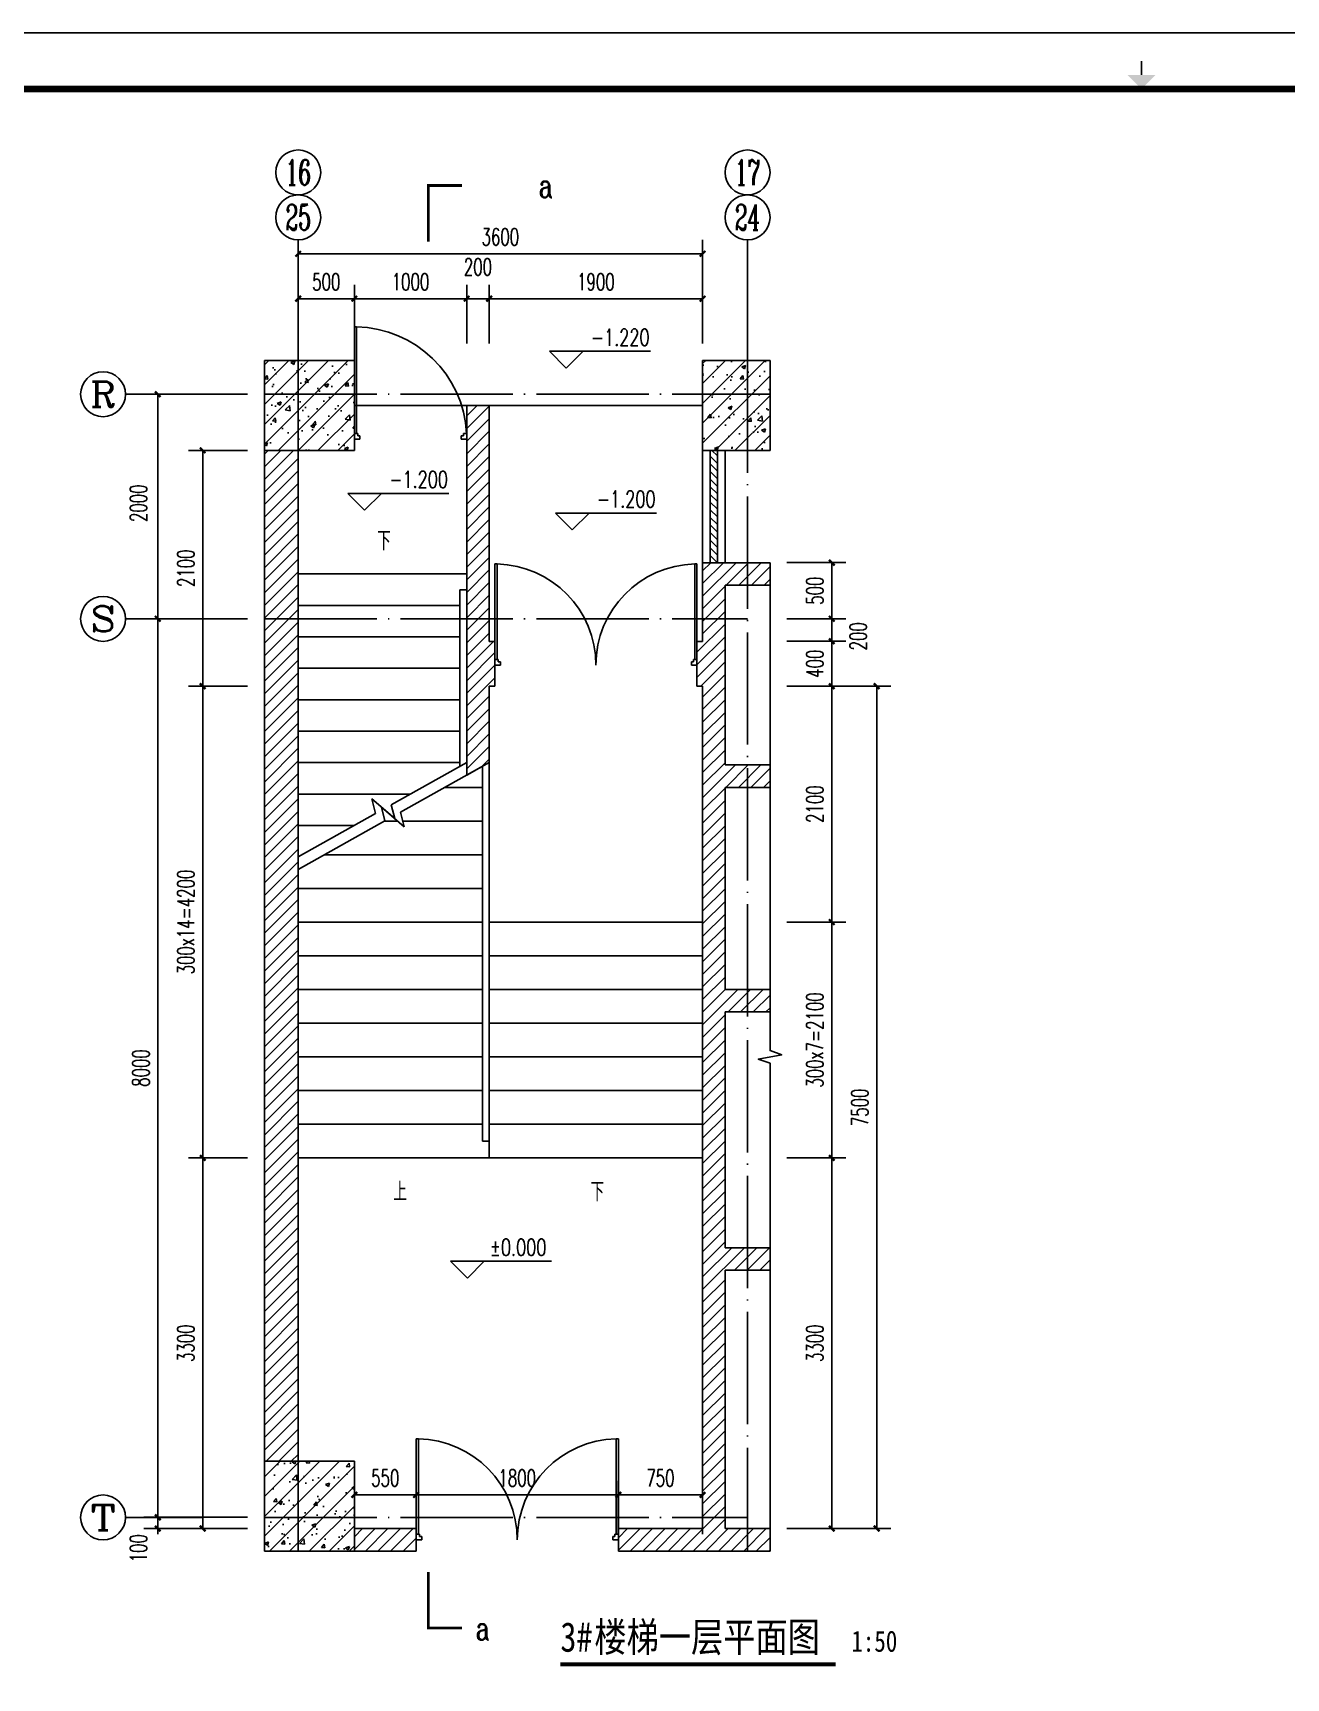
# Model space of a CAD drawing. Extents: x 307762 to 522490, y -326758 to -245675.
# Drawn here: x 430252 to 441408, y -260676 to -246028 of the extents above; entities that cross this region are included whole.
import ezdxf
from ezdxf.enums import TextEntityAlignment as Align

# ---------------------------------------------------------------- set-up
doc = ezdxf.new("R2010")
doc.units = 0
doc.header["$LTSCALE"] = 1000
doc.header["$MEASUREMENT"] = 0
doc.linetypes.add('DOTE', pattern=[2.42, 2, -0.2, 0.02, -0.2])
doc.layers.get('0').update_dxf_attribs({"linetype": 'CONTINUOUS'})
doc.layers.get('Defpoints').update_dxf_attribs({"color": 6, "linetype": 'CONTINUOUS'})
for name, color, linetype in [('A-墙线', 2, 'CONTINUOUS'), ('A-门', 167, 'CONTINUOUS'), ('AXIS', 3, 'CONTINUOUS'), ('AXIS_TEXT', 7, 'CONTINUOUS'), ('COLUMN', 2, 'CONTINUOUS'), ('DIM_ELEV', 3, 'CONTINUOUS'), ('DIM_SYMB', 3, 'CONTINUOUS'), ('DOTE', 1, 'DOTE'), ('PUB_DIM', 3, 'CONTINUOUS'), ('PUB_HATCH', 250, 'CONTINUOUS'), ('PUB_TEXT', 7, 'CONTINUOUS'), ('STAIR', 4, 'CONTINUOUS'), ('WALL', 2, 'CONTINUOUS'), ('WINDOW', 4, 'CONTINUOUS'), ('图框', 85, 'CONTINUOUS')]:
    doc.layers.add(name, color=color, linetype=linetype)
doc.styles.add('_TCH_AXIS', font='COMPLEX', dxfattribs={"bigfont": 'GBCBIG'})
doc.styles.add('_TCH_DIM', font='SIMPLEX', dxfattribs={"bigfont": 'GBCBIG'})
doc.styles.add('_TCH_LABEL', font='COMPLEX', dxfattribs={"bigfont": 'GBCBIG'})
doc.styles.add('COMPLEX', font='COMPLEX')
doc.styles.add('DIM_FONT', font='SIMPLEX.shx', dxfattribs={"width": 0.65})
doc.styles.add('房间名称', font='simhei.ttf', dxfattribs={"width": 0.8})
doc.dimstyles.new('DIMN50', dxfattribs={"dimscale": 0.5, "dimtxt": 300, "dimasz": 100, "dimexe": 250, "dimexo": 300, "dimgap": 150, "dimtad": 1, "dimdec": 0, "dimzin": 0, "dimdsep": 46, "dimtxsty": 'DIM_FONT', "dimblk": 'ARCHTICK', "dimcen": 0.09, "dimclrt": 7, "dimazin": 2, "dimtfac": 1, "dimtdec": 0, "dimtix": 1, "dimtmove": 2, "dimatfit": 3, "dimfxl": 0, "dimtolj": 1, "dimtzin": 0, "dimarcsym": 0})
pattern_1 = [(45, (0, 0), (-88.388348, 88.388348), []), (50, (0, 0), (358.63009, -31.37607), [37.5, -412.5]), (355, (0, 0), (-69.37567, 376.09607), [30, -330]), (100.4514, (29.9, -2.6), (289.2547, 344.71977), [31.8701, -350.57106]), (46.1842, (0, 100), (533.62052, -82.7595), [56.25, -618.75]), (96.6356, (44.47, 93.1), (467.33135, 487.05894), [47.80514, -525.8565]), (351.1842, (0, 100), (467.331, 487.0593), [45, -495]), (21, (50, 75), (298.45353, -201.30945), [37.5, -412.5]), (326, (50, 75), (121.65767, 362.57502), [30, -330]), (71.4514, (74.87, 58.22), (420.11131, 161.26525), [31.8701, -350.57106]), (37.5, (0, 0), (6.079928, 166.446927), [0, -326, 0, -335, 0, -331.25]), (7.5, (0, 0), (131.53477, 197.205856), [0, -191, 0, -318.5, 0, -126.25]), (327.5, (-111.5, 0), (266.911218, -11.277436), [0, -125, 0, -390, 0, -517.5]), (317.5, (-161.5, 0), (291.59308, 50.05249), [0, -162.5, 0, -259, 0, -367.5])]

# ---------------------------------------------------------------- blocks, each defined once
blk = doc.blocks.new('m1800')
at = {"layer": 'A-墙线'}
for p, q in [((-900, -100), (-900, 100)), ((900, -100), (900, 100))]:
    blk.add_line(p, q, dxfattribs=at)
at = {"layer": 'A-门'}
for p, q in [((-900, 900), (-900, 0)), ((-900, 900), (-880, 900)), ((-880, 900), (-880, 50)), ((880, 900), (880, 50)), ((900, 900), (880, 900)), ((900, 900), (900, 0)), ((-900, 50), (-870, 50)), ((-900, 0), (-850, 0)), ((-870, 50), (-870, 30)), ((-870, 30), (-850, 30)), ((-850, 30), (-850, 0)), ((850, 30), (850, 0)), ((870, 30), (850, 30)), ((900, 0), (850, 0)), ((870, 50), (870, 30)), ((900, 50), (870, 50))]:
    blk.add_line(p, q, dxfattribs=at)
for centre, start, end in [((-900, 0), 0, 88.7267), ((900, 0), 91.2733, 180)]:
    blk.add_arc(centre, 900, start, end, dxfattribs=at)
blk = doc.blocks.new('m1000')
at = {"layer": 'A-墙线'}
for p, q in [((0, 0), (0, 200)), ((1000, 0), (1000, 200))]:
    blk.add_line(p, q, dxfattribs=at)
at = {"layer": 'A-门'}
for p, q in [((0, 1100), (0, 100)), ((0, 1100), (20, 1100)), ((20, 1100), (20, 150)), ((0, 150), (30, 150)), ((30, 150), (30, 130)), ((970, 150), (970, 130)), ((1000, 150), (970, 150)), ((1000, 150), (1000, 100)), ((0, 100), (50, 100)), ((30, 130), (50, 130)), ((50, 130), (50, 100)), ((950, 130), (950, 100)), ((970, 130), (950, 130)), ((1000, 100), (950, 100))]:
    blk.add_line(p, q, dxfattribs=at)
blk.add_arc((0, 100), 1000, 2.866, 88.854, dxfattribs=at)
blk = doc.blocks.new('$WINLIB2D$00000039')
at = {"color": 0}
for p, q in [((0.5, 0.5), (-0.5, 0.5)), ((-0.5, 0.167), (0.5, 0.167)), ((-0.384, -0.167), (-0.448, 0.167)), ((-0.316, -0.167), (-0.38, 0.167)), ((-0.248, -0.167), (-0.312, 0.167)), ((-0.18, -0.167), (-0.244, 0.167)), ((-0.112, -0.167), (-0.176, 0.167)), ((-0.044, -0.167), (-0.108, 0.167)), ((0.024, -0.167), (-0.04, 0.167)), ((0.092, -0.167), (0.028, 0.167)), ((0.16, -0.167), (0.096, 0.167)), ((0.228, -0.167), (0.164, 0.167)), ((0.296, -0.167), (0.232, 0.167)), ((0.364, -0.167), (0.3, 0.167)), ((0.432, -0.167), (0.368, 0.167)), ((0.5, -0.167), (0.436, 0.167)), ((-0.452, -0.167), (-0.5, 0.084)), ((-0.5, -0.167), (0.5, -0.167)), ((0.5, -0.5), (-0.5, -0.5))]:
    blk.add_line(p, q, dxfattribs=at)
blk = doc.blocks.new('BC08')
at = {"layer": 'WALL'}
for p, q in [((-500, 200), (-500, 0)), ((500, 200), (500, 0))]:
    blk.add_line(p, q, dxfattribs=at)
at = {"layer": 'WINDOW', "xscale": 1000, "yscale": -200, "zscale": 1000}
blk.add_blockref('$WINLIB2D$00000039', (0, 100), dxfattribs=at)
blk = doc.blocks.new('TJAD_TK_A1')
at = {"layer": '图框'}
blk.add_line((1341.38, 950.45), (500.38, 950.45), dxfattribs=at)
at = {"layer": '图框', "const_width": 0.3}
blk.add_lwpolyline([(920.88, 942.95), (920.88, 945.45)], dxfattribs=at)
at = {"layer": '图框', "const_width": 1.2}
blk.add_lwpolyline([(1331.38, 940.45), (525.38, 940.45), (525.38, 366.45), (1331.38, 366.45)], close=True, dxfattribs=at)
at = {"layer": '图框'}
blk.add_solid([(918.38, 942.95), (923.38, 942.95), (920.88, 940.45)], dxfattribs=at)
blk = doc.blocks.new('_ArchTick')
at = {"color": 0, "linetype": 'ByBlock', "const_width": 0.4}
blk.add_lwpolyline([(-0.5, -0.5), (0.5, 0.5)], dxfattribs=at)
blk = doc.blocks.new('*D265')
at = {"layer": 'Defpoints', "color": 0}
for p in [(433663, -259045), (433113, -259545), (433663, -259545)]:
    blk.add_point(p, dxfattribs=at)
at = {"layer": 'PUB_DIM', "color": 0, "lineweight": -2}
for p, q in [((433113, -259395), (433113, -258920)), ((433663, -259395), (433663, -258920)), ((433113, -259045), (433663, -259045))]:
    blk.add_line(p, q, dxfattribs=at)
at = {"layer": 'PUB_DIM', "color": 0, "lineweight": -2, "xscale": 50, "yscale": 50, "zscale": 50, "rotation": 180}
blk.add_blockref('_ArchTick', (433113, -259045), dxfattribs=at)
at = {"layer": 'PUB_DIM', "color": 0, "lineweight": -2, "xscale": 50, "yscale": 50, "zscale": 50}
blk.add_blockref('_ArchTick', (433663, -259045), dxfattribs=at)
at = {"layer": 'PUB_DIM', "color": 7, "insert": (433388, -258895), "char_height": 150, "attachment_point": 5, "style": 'DIM_FONT'}
blk.add_mtext('\\A1;550', dxfattribs=at)
blk = doc.blocks.new('*D266')
at = {"layer": 'Defpoints', "color": 0}
for p in [(435463, -259045), (433663, -259545), (435463, -259545)]:
    blk.add_point(p, dxfattribs=at)
at = {"layer": 'PUB_DIM', "color": 0, "lineweight": -2}
for p, q in [((433663, -259395), (433663, -258920)), ((435463, -259395), (435463, -258920)), ((433663, -259045), (435463, -259045))]:
    blk.add_line(p, q, dxfattribs=at)
at = {"layer": 'PUB_DIM', "color": 0, "lineweight": -2, "xscale": 50, "yscale": 50, "zscale": 50, "rotation": 180}
blk.add_blockref('_ArchTick', (433663, -259045), dxfattribs=at)
at = {"layer": 'PUB_DIM', "color": 0, "lineweight": -2, "xscale": 50, "yscale": 50, "zscale": 50}
blk.add_blockref('_ArchTick', (435463, -259045), dxfattribs=at)
at = {"layer": 'PUB_DIM', "color": 7, "insert": (434563, -258895), "char_height": 150, "attachment_point": 5, "style": 'DIM_FONT'}
blk.add_mtext('\\A1;1800', dxfattribs=at)
blk = doc.blocks.new('*D267')
at = {"layer": 'Defpoints', "color": 0}
for p in [(436213, -259045), (435463, -259545), (436213, -259545)]:
    blk.add_point(p, dxfattribs=at)
at = {"layer": 'PUB_DIM', "color": 0, "lineweight": -2}
for p, q in [((435463, -259395), (435463, -258920)), ((436213, -259395), (436213, -258920)), ((435463, -259045), (436213, -259045))]:
    blk.add_line(p, q, dxfattribs=at)
at = {"layer": 'PUB_DIM', "color": 0, "lineweight": -2, "xscale": 50, "yscale": 50, "zscale": 50, "rotation": 180}
blk.add_blockref('_ArchTick', (435463, -259045), dxfattribs=at)
at = {"layer": 'PUB_DIM', "color": 0, "lineweight": -2, "xscale": 50, "yscale": 50, "zscale": 50}
blk.add_blockref('_ArchTick', (436213, -259045), dxfattribs=at)
at = {"layer": 'PUB_DIM', "color": 7, "insert": (435838, -258895), "char_height": 150, "attachment_point": 5, "style": 'DIM_FONT'}
blk.add_mtext('\\A1;750', dxfattribs=at)
blk = doc.blocks.new('*D572')
at = {"layer": 'AXIS', "color": 0, "lineweight": -2}
for p, q in [((432163, -259245), (431238, -259245)), ((431363, -259245), (431363, -259195)), ((431363, -259345), (431363, -259245)), ((432163, -259345), (431238, -259345)), ((431363, -259345), (431363, -259395))]:
    blk.add_line(p, q, dxfattribs=at)
at = {"layer": 'Defpoints', "color": 0}
for p in [(431363, -259245), (432313, -259245), (432313, -259345)]:
    blk.add_point(p, dxfattribs=at)
at = {"layer": 'AXIS', "color": 0, "lineweight": -2, "xscale": 50, "yscale": 50, "zscale": 50}
for p, rotation in [((431363, -259245), 270), ((431363, -259345), 90)]:
    blk.add_blockref('_ArchTick', p, dxfattribs=dict(at, rotation=rotation))
at = {"layer": 'AXIS', "color": 7, "insert": (431191, -259520), "char_height": 150, "attachment_point": 5, "rotation": 90, "style": 'DIM_FONT'}
blk.add_mtext('\\A1;100', dxfattribs=at)
blk = doc.blocks.new('*D573')
at = {"layer": 'AXIS', "color": 0, "lineweight": -2}
for p, q in [((432163, -251245), (431238, -251245)), ((431363, -259245), (431363, -251245)), ((432163, -259245), (431238, -259245))]:
    blk.add_line(p, q, dxfattribs=at)
at = {"layer": 'Defpoints', "color": 0}
for p in [(431363, -251245), (432313, -251245), (432313, -259245)]:
    blk.add_point(p, dxfattribs=at)
at = {"layer": 'AXIS', "color": 0, "lineweight": -2, "xscale": 50, "yscale": 50, "zscale": 50}
for p, rotation in [((431363, -251245), 90), ((431363, -259245), 270)]:
    blk.add_blockref('_ArchTick', p, dxfattribs=dict(at, rotation=rotation))
at = {"layer": 'AXIS', "color": 7, "insert": (431213, -255245), "char_height": 150, "attachment_point": 5, "rotation": 90, "style": 'DIM_FONT'}
blk.add_mtext('\\A1;8000', dxfattribs=at)
blk = doc.blocks.new('*D574')
at = {"layer": 'AXIS', "color": 0, "lineweight": -2}
for p, q in [((432163, -249245), (431238, -249245)), ((431363, -251245), (431363, -249245)), ((432163, -251245), (431238, -251245))]:
    blk.add_line(p, q, dxfattribs=at)
at = {"layer": 'Defpoints', "color": 0}
for p in [(431363, -249245), (432313, -249245), (432313, -251245)]:
    blk.add_point(p, dxfattribs=at)
at = {"layer": 'AXIS', "color": 0, "lineweight": -2, "xscale": 50, "yscale": 50, "zscale": 50}
for p, rotation in [((431363, -249245), 90), ((431363, -251245), 270)]:
    blk.add_blockref('_ArchTick', p, dxfattribs=dict(at, rotation=rotation))
at = {"layer": 'AXIS', "color": 7, "insert": (431191, -250216), "char_height": 150, "attachment_point": 5, "rotation": 90, "style": 'DIM_FONT'}
blk.add_mtext('\\A1;2000', dxfattribs=at)
blk = doc.blocks.new('*D736')
at = {"layer": 'AXIS', "color": 0, "lineweight": -2}
for p, q in [((432163, -256045), (431638, -256045)), ((431763, -259345), (431763, -256045)), ((432163, -259345), (431638, -259345))]:
    blk.add_line(p, q, dxfattribs=at)
at = {"layer": 'Defpoints', "color": 0}
for p in [(431763, -256045), (432313, -256045), (432313, -259345)]:
    blk.add_point(p, dxfattribs=at)
at = {"layer": 'AXIS', "color": 0, "lineweight": -2, "xscale": 50, "yscale": 50, "zscale": 50}
for p, rotation in [((431763, -256045), 90), ((431763, -259345), 270)]:
    blk.add_blockref('_ArchTick', p, dxfattribs=dict(at, rotation=rotation))
at = {"layer": 'AXIS', "color": 7, "insert": (431613, -257695), "char_height": 150, "attachment_point": 5, "rotation": 90, "style": 'DIM_FONT'}
blk.add_mtext('\\A1;3300', dxfattribs=at)
blk = doc.blocks.new('*D737')
at = {"layer": 'AXIS', "color": 0, "lineweight": -2}
for p, q in [((432163, -251845), (431638, -251845)), ((431763, -256045), (431763, -251845)), ((432163, -256045), (431638, -256045))]:
    blk.add_line(p, q, dxfattribs=at)
at = {"layer": 'Defpoints', "color": 0}
for p in [(431763, -251845), (432313, -251845), (432313, -256045)]:
    blk.add_point(p, dxfattribs=at)
at = {"layer": 'AXIS', "color": 0, "lineweight": -2, "xscale": 50, "yscale": 50, "zscale": 50}
for p, rotation in [((431763, -251845), 90), ((431763, -256045), 270)]:
    blk.add_blockref('_ArchTick', p, dxfattribs=dict(at, rotation=rotation))
at = {"layer": 'AXIS', "color": 7, "insert": (431613, -253945), "char_height": 150, "attachment_point": 5, "rotation": 90, "style": 'DIM_FONT'}
blk.add_mtext('\\A1;300x14=4200', dxfattribs=at)
blk = doc.blocks.new('*D738')
at = {"layer": 'AXIS', "color": 0, "lineweight": -2}
for p, q in [((432163, -249745), (431638, -249745)), ((431763, -251845), (431763, -249745)), ((432163, -251845), (431638, -251845))]:
    blk.add_line(p, q, dxfattribs=at)
at = {"layer": 'Defpoints', "color": 0}
for p in [(431763, -249745), (432313, -249745), (432313, -251845)]:
    blk.add_point(p, dxfattribs=at)
at = {"layer": 'AXIS', "color": 0, "lineweight": -2, "xscale": 50, "yscale": 50, "zscale": 50}
for p, rotation in [((431763, -249745), 90), ((431763, -251845), 270)]:
    blk.add_blockref('_ArchTick', p, dxfattribs=dict(at, rotation=rotation))
at = {"layer": 'AXIS', "color": 7, "insert": (431613, -250795), "char_height": 150, "attachment_point": 5, "rotation": 90, "style": 'DIM_FONT'}
blk.add_mtext('\\A1;2100', dxfattribs=at)
blk = doc.blocks.new('*D833')
at = {"layer": 'AXIS', "color": 0, "lineweight": -2}
for p, q in [((436963, -256045), (437488, -256045)), ((437363, -259345), (437363, -256045)), ((436963, -259345), (437488, -259345))]:
    blk.add_line(p, q, dxfattribs=at)
at = {"layer": 'Defpoints', "color": 0}
for p in [(436813, -256045), (437363, -256045), (436813, -259345)]:
    blk.add_point(p, dxfattribs=at)
at = {"layer": 'AXIS', "color": 0, "lineweight": -2, "xscale": 50, "yscale": 50, "zscale": 50}
for p, rotation in [((437363, -256045), 90), ((437363, -259345), 270)]:
    blk.add_blockref('_ArchTick', p, dxfattribs=dict(at, rotation=rotation))
at = {"layer": 'AXIS', "color": 7, "insert": (437213, -257695), "char_height": 150, "attachment_point": 5, "rotation": 90, "style": 'DIM_FONT'}
blk.add_mtext('\\A1;3300', dxfattribs=at)
blk = doc.blocks.new('*D834')
at = {"layer": 'AXIS', "color": 0, "lineweight": -2}
for p, q in [((436963, -253945), (437488, -253945)), ((437363, -256045), (437363, -253945)), ((436963, -256045), (437488, -256045))]:
    blk.add_line(p, q, dxfattribs=at)
at = {"layer": 'Defpoints', "color": 0}
for p in [(436813, -253945), (437363, -253945), (436813, -256045)]:
    blk.add_point(p, dxfattribs=at)
at = {"layer": 'AXIS', "color": 0, "lineweight": -2, "xscale": 50, "yscale": 50, "zscale": 50}
for p, rotation in [((437363, -253945), 90), ((437363, -256045), 270)]:
    blk.add_blockref('_ArchTick', p, dxfattribs=dict(at, rotation=rotation))
at = {"layer": 'AXIS', "color": 7, "insert": (437213, -254995), "char_height": 150, "attachment_point": 5, "rotation": 90, "style": 'DIM_FONT'}
blk.add_mtext('\\A1;300x7=2100', dxfattribs=at)
blk = doc.blocks.new('*D835')
at = {"layer": 'AXIS', "color": 0, "lineweight": -2}
for p, q in [((436963, -251845), (437488, -251845)), ((437363, -253945), (437363, -251845)), ((436963, -253945), (437488, -253945))]:
    blk.add_line(p, q, dxfattribs=at)
at = {"layer": 'Defpoints', "color": 0}
for p in [(436813, -251845), (437363, -251845), (436813, -253945)]:
    blk.add_point(p, dxfattribs=at)
at = {"layer": 'AXIS', "color": 0, "lineweight": -2, "xscale": 50, "yscale": 50, "zscale": 50}
for p, rotation in [((437363, -251845), 90), ((437363, -253945), 270)]:
    blk.add_blockref('_ArchTick', p, dxfattribs=dict(at, rotation=rotation))
at = {"layer": 'AXIS', "color": 7, "insert": (437213, -252895), "char_height": 150, "attachment_point": 5, "rotation": 90, "style": 'DIM_FONT'}
blk.add_mtext('\\A1;2100', dxfattribs=at)
blk = doc.blocks.new('*D836')
at = {"layer": 'AXIS', "color": 0, "lineweight": -2}
for p, q in [((436963, -251445), (437488, -251445)), ((437363, -251445), (437363, -251395)), ((437363, -251845), (437363, -251445)), ((436963, -251845), (437488, -251845)), ((437363, -251845), (437363, -251895))]:
    blk.add_line(p, q, dxfattribs=at)
at = {"layer": 'Defpoints', "color": 0}
for p in [(436813, -251445), (437363, -251445), (436813, -251845)]:
    blk.add_point(p, dxfattribs=at)
at = {"layer": 'AXIS', "color": 0, "lineweight": -2, "xscale": 50, "yscale": 50, "zscale": 50}
for p, rotation in [((437363, -251445), 270), ((437363, -251845), 90)]:
    blk.add_blockref('_ArchTick', p, dxfattribs=dict(at, rotation=rotation))
at = {"layer": 'AXIS', "color": 7, "insert": (437213, -251645), "char_height": 150, "attachment_point": 5, "rotation": 90, "style": 'DIM_FONT'}
blk.add_mtext('\\A1;400', dxfattribs=at)
blk = doc.blocks.new('*D837')
at = {"layer": 'AXIS', "color": 0, "lineweight": -2}
for p, q in [((436963, -251245), (437488, -251245)), ((437363, -251445), (437363, -251245)), ((436963, -251445), (437488, -251445))]:
    blk.add_line(p, q, dxfattribs=at)
at = {"layer": 'Defpoints', "color": 0}
for p in [(436813, -251245), (437363, -251245), (436813, -251445)]:
    blk.add_point(p, dxfattribs=at)
at = {"layer": 'AXIS', "color": 0, "lineweight": -2, "xscale": 50, "yscale": 50, "zscale": 50}
for p, rotation in [((437363, -251245), 90), ((437363, -251445), 270)]:
    blk.add_blockref('_ArchTick', p, dxfattribs=dict(at, rotation=rotation))
at = {"layer": 'AXIS', "color": 7, "insert": (437598, -251401), "char_height": 150, "attachment_point": 5, "rotation": 90, "style": 'DIM_FONT'}
blk.add_mtext('\\A1;200', dxfattribs=at)
blk = doc.blocks.new('*D838')
at = {"layer": 'AXIS', "color": 0, "lineweight": -2}
for p, q in [((436963, -250745), (437488, -250745)), ((437363, -251245), (437363, -250745)), ((436963, -251245), (437488, -251245))]:
    blk.add_line(p, q, dxfattribs=at)
at = {"layer": 'Defpoints', "color": 0}
for p in [(436813, -250745), (437363, -250745), (436813, -251245)]:
    blk.add_point(p, dxfattribs=at)
at = {"layer": 'AXIS', "color": 0, "lineweight": -2, "xscale": 50, "yscale": 50, "zscale": 50}
for p, rotation in [((437363, -250745), 90), ((437363, -251245), 270)]:
    blk.add_blockref('_ArchTick', p, dxfattribs=dict(at, rotation=rotation))
at = {"layer": 'AXIS', "color": 7, "insert": (437213, -250995), "char_height": 150, "attachment_point": 5, "rotation": 90, "style": 'DIM_FONT'}
blk.add_mtext('\\A1;500', dxfattribs=at)
blk = doc.blocks.new('*D839')
at = {"layer": 'AXIS', "color": 0, "lineweight": -2}
for p, q in [((436963, -251845), (437888, -251845)), ((437763, -259345), (437763, -251845)), ((436963, -259345), (437888, -259345))]:
    blk.add_line(p, q, dxfattribs=at)
at = {"layer": 'Defpoints', "color": 0}
for p in [(436813, -251845), (437763, -251845), (436813, -259345)]:
    blk.add_point(p, dxfattribs=at)
at = {"layer": 'AXIS', "color": 0, "lineweight": -2, "xscale": 50, "yscale": 50, "zscale": 50}
for p, rotation in [((437763, -251845), 90), ((437763, -259345), 270)]:
    blk.add_blockref('_ArchTick', p, dxfattribs=dict(at, rotation=rotation))
at = {"layer": 'AXIS', "color": 7, "insert": (437613, -255595), "char_height": 150, "attachment_point": 5, "rotation": 90, "style": 'DIM_FONT'}
blk.add_mtext('\\A1;7500', dxfattribs=at)
blk = doc.blocks.new('*D840')
at = {"layer": 'AXIS', "color": 0, "lineweight": -2}
for p, q in [((432613, -248383), (432613, -247870)), ((436213, -248383), (436213, -247870)), ((432613, -247995), (436213, -247995))]:
    blk.add_line(p, q, dxfattribs=at)
at = {"layer": 'Defpoints', "color": 0}
for p in [(436213, -247995), (432613, -248533), (436213, -248533)]:
    blk.add_point(p, dxfattribs=at)
at = {"layer": 'AXIS', "color": 0, "lineweight": -2, "xscale": 50, "yscale": 50, "zscale": 50, "rotation": 180}
blk.add_blockref('_ArchTick', (432613, -247995), dxfattribs=at)
at = {"layer": 'AXIS', "color": 0, "lineweight": -2, "xscale": 50, "yscale": 50, "zscale": 50}
blk.add_blockref('_ArchTick', (436213, -247995), dxfattribs=at)
at = {"layer": 'AXIS', "color": 7, "insert": (434413, -247845), "char_height": 150, "attachment_point": 5, "style": 'DIM_FONT'}
blk.add_mtext('\\A1;3600', dxfattribs=at)
blk = doc.blocks.new('*D841')
at = {"layer": 'AXIS', "color": 0, "lineweight": -2}
for p, q in [((432613, -248795), (432613, -248270)), ((433113, -248795), (433113, -248270)), ((432613, -248395), (433113, -248395))]:
    blk.add_line(p, q, dxfattribs=at)
at = {"layer": 'Defpoints', "color": 0}
for p in [(433113, -248395), (432613, -248945), (433113, -248945)]:
    blk.add_point(p, dxfattribs=at)
at = {"layer": 'AXIS', "color": 0, "lineweight": -2, "xscale": 50, "yscale": 50, "zscale": 50, "rotation": 180}
blk.add_blockref('_ArchTick', (432613, -248395), dxfattribs=at)
at = {"layer": 'AXIS', "color": 0, "lineweight": -2, "xscale": 50, "yscale": 50, "zscale": 50}
blk.add_blockref('_ArchTick', (433113, -248395), dxfattribs=at)
at = {"layer": 'AXIS', "color": 7, "insert": (432863, -248245), "char_height": 150, "attachment_point": 5, "style": 'DIM_FONT'}
blk.add_mtext('\\A1;500', dxfattribs=at)
blk = doc.blocks.new('*D842')
at = {"layer": 'AXIS', "color": 0, "lineweight": -2}
for p, q in [((433113, -248795), (433113, -248270)), ((434113, -248795), (434113, -248270)), ((433113, -248395), (434113, -248395))]:
    blk.add_line(p, q, dxfattribs=at)
at = {"layer": 'Defpoints', "color": 0}
for p in [(434113, -248395), (433113, -248945), (434113, -248945)]:
    blk.add_point(p, dxfattribs=at)
at = {"layer": 'AXIS', "color": 0, "lineweight": -2, "xscale": 50, "yscale": 50, "zscale": 50, "rotation": 180}
blk.add_blockref('_ArchTick', (433113, -248395), dxfattribs=at)
at = {"layer": 'AXIS', "color": 0, "lineweight": -2, "xscale": 50, "yscale": 50, "zscale": 50}
blk.add_blockref('_ArchTick', (434113, -248395), dxfattribs=at)
at = {"layer": 'AXIS', "color": 7, "insert": (433613, -248245), "char_height": 150, "attachment_point": 5, "style": 'DIM_FONT'}
blk.add_mtext('\\A1;1000', dxfattribs=at)
blk = doc.blocks.new('*D843')
at = {"layer": 'AXIS', "color": 0, "lineweight": -2}
for p, q in [((434113, -248795), (434113, -248270)), ((434313, -248795), (434313, -248270)), ((434113, -248395), (434313, -248395))]:
    blk.add_line(p, q, dxfattribs=at)
at = {"layer": 'Defpoints', "color": 0}
for p in [(434313, -248395), (434113, -248945), (434313, -248945)]:
    blk.add_point(p, dxfattribs=at)
at = {"layer": 'AXIS', "color": 0, "lineweight": -2, "xscale": 50, "yscale": 50, "zscale": 50, "rotation": 180}
blk.add_blockref('_ArchTick', (434113, -248395), dxfattribs=at)
at = {"layer": 'AXIS', "color": 0, "lineweight": -2, "xscale": 50, "yscale": 50, "zscale": 50}
blk.add_blockref('_ArchTick', (434313, -248395), dxfattribs=at)
at = {"layer": 'AXIS', "color": 7, "insert": (434213, -248112), "char_height": 150, "attachment_point": 5, "style": 'DIM_FONT'}
blk.add_mtext('\\A1;200', dxfattribs=at)
blk = doc.blocks.new('*D844')
at = {"layer": 'AXIS', "color": 0, "lineweight": -2}
for p, q in [((434313, -248795), (434313, -248270)), ((436213, -248795), (436213, -248270)), ((434313, -248395), (436213, -248395))]:
    blk.add_line(p, q, dxfattribs=at)
at = {"layer": 'Defpoints', "color": 0}
for p in [(436213, -248395), (434313, -248945), (436213, -248945)]:
    blk.add_point(p, dxfattribs=at)
at = {"layer": 'AXIS', "color": 0, "lineweight": -2, "xscale": 50, "yscale": 50, "zscale": 50, "rotation": 180}
blk.add_blockref('_ArchTick', (434313, -248395), dxfattribs=at)
at = {"layer": 'AXIS', "color": 0, "lineweight": -2, "xscale": 50, "yscale": 50, "zscale": 50}
blk.add_blockref('_ArchTick', (436213, -248395), dxfattribs=at)
at = {"layer": 'AXIS', "color": 7, "insert": (435263, -248245), "char_height": 150, "attachment_point": 5, "style": 'DIM_FONT'}
blk.add_mtext('\\A1;1900', dxfattribs=at)
blk = doc.blocks.new('_AXISO')
blk.add_circle((0, 0), 0.5)
at = {"layer": 'AXIS_TEXT', "style": 'COMPLEX', "width": 1.041667}
blk.add_attdef('A', text='', height=0.56, dxfattribs=at).set_placement((-0.25, -0.28), (0.25, -0.28), align=Align.FIT)

msp = doc.modelspace()

# ---------------------------------------------------------------- hatches: boundary and pattern name
at = {"layer": 'PUB_HATCH'}
h = msp.add_hatch(dxfattribs=at)
h.set_pattern_fill('钢筋混凝土', color=256, scale=50, style=0)
h.set_pattern_definition(pattern_1)
h.paths.add_polyline_path([(433113.3, -248945.5), (432313.3, -248945.5), (432313.3, -249745.5), (433113.3, -249745.5)])
h = msp.add_hatch(dxfattribs=at)
h.set_pattern_fill('钢筋混凝土', color=256, scale=50, style=0)
h.set_pattern_definition(pattern_1)
h.paths.add_polyline_path([(436813.3, -248945.5), (436213.3, -248945.5), (436213.3, -249745.5), (436813.3, -249745.5)])
h = msp.add_hatch(dxfattribs=at)
h.set_pattern_fill('ANSI31', color=256, scale=50, style=0)
h.set_pattern_definition([(45, (432313.33, -259545.476), (-56.1266, 56.1266), [])])
h.paths.add_polyline_path([(434363.3, -251445.5), (434313.3, -251445.5), (434313.3, -251845.5), (434363.3, -251845.5)])
h.paths.add_polyline_path([(432613.3, -249745.5), (432313.3, -249745.5), (432313.3, -258745.5), (432613.3, -258745.5)])
h.paths.add_polyline_path([(434313.3, -249345.5), (434113.3, -249345.5), (434113.3, -252636.4), (434313.3, -252524.4)])
h.paths.add_polyline_path([(433663.3, -259345.5), (433113.3, -259345.5), (433113.3, -259545.5), (433663.3, -259545.5)])
h.paths.add_polyline_path([(436163.3, -251445.5), (436163.3, -251845.5), (436213.3, -251845.5), (436213.3, -259345.5), (435463.3, -259345.5), (435463.3, -259545.5), (436813.3, -259545.5), (436813.3, -259345.5), (436413.3, -259345.5), (436413.3, -257045.5), (436813.3, -257045.5), (436813.3, -256845.5), (436413.3, -256845.5), (436413.3, -254745.5), (436813.3, -254745.5), (436813.3, -254545.5), (436413.3, -254545.5), (436413.3, -252745.5), (436813.3, -252745.5), (436813.3, -252545.5), (436413.3, -252545.5), (436413.3, -250945.5), (436813.3, -250945.5), (436813.3, -250745.5), (436213.3, -250745.5), (436213.3, -251445.5)])
h = msp.add_hatch(dxfattribs=at)
h.set_pattern_fill('钢筋混凝土', color=256, scale=50, style=0)
h.set_pattern_definition(pattern_1)
h.paths.add_polyline_path([(433113.3, -258745.5), (432313.3, -258745.5), (432313.3, -259545.5), (433113.3, -259545.5)])

# ---------------------------------------------------------------- linework, layer by layer
at = {"layer": 'A-墙线'}
for p, q in [((434113.3, -252636.4), (434113.3, -249345.5)), ((434113.3, -249345.5), (434313.3, -249345.5)), ((434313.3, -249345.5), (434313.3, -251445.5)), ((432313.3, -258745.5), (432313.3, -249745.5)), ((432613.3, -258745.5), (432613.3, -249745.5)), ((436213.3, -250745.5), (436213.3, -251445.5)), ((436813.3, -250745.5), (436213.3, -250745.5)), ((436413.3, -250945.5), (436413.3, -252545.5)), ((436813.3, -250945.5), (436413.3, -250945.5)), ((434313.3, -251445.5), (434363.3, -251445.5)), ((434363.3, -251845.5), (434363.3, -251445.5)), ((436163.3, -251445.5), (436163.3, -251845.5)), ((436213.3, -251445.5), (436163.3, -251445.5)), ((434313.3, -251845.5), (434363.3, -251845.5)), ((434313.3, -251845.5), (434313.3, -252524.4)), ((436213.3, -251845.5), (436163.3, -251845.5)), ((436213.3, -251845.5), (436213.3, -259345.5)), ((436813.3, -252545.5), (436413.3, -252545.5)), ((436413.3, -252745.5), (436413.3, -254545.5)), ((436813.3, -252745.5), (436413.3, -252745.5)), ((436813.3, -254545.5), (436413.3, -254545.5)), ((436413.3, -254745.5), (436413.3, -256845.5)), ((436813.3, -254745.5), (436413.3, -254745.5)), ((436813.3, -256845.5), (436413.3, -256845.5)), ((436413.3, -257045.5), (436413.3, -259345.5)), ((436813.3, -257045.5), (436413.3, -257045.5)), ((433663.3, -259345.5), (433113.3, -259345.5)), ((436213.3, -259345.5), (435463.3, -259345.5)), ((436813.3, -259345.5), (436413.3, -259345.5)), ((433663.3, -259545.5), (433113.3, -259545.5)), ((436813.3, -259545.5), (435463.3, -259545.5))]:
    msp.add_line(p, q, dxfattribs=at)
at = {"layer": 'A-门'}
for p, q in [((434113.3, -249345.5), (433113.3, -249345.5)), ((436213.3, -249345.5), (434313.3, -249345.5)), ((434363.3, -250756.6), (434363.3, -251656.6)), ((434363.3, -250756.6), (434383.3, -250756.6)), ((434383.3, -250756.6), (434383.3, -251606.6)), ((436143.3, -250756.6), (436143.3, -251606.6)), ((436163.3, -250756.6), (436143.3, -250756.6)), ((436163.3, -250756.6), (436163.3, -251656.6)), ((434363.3, -251606.6), (434393.3, -251606.6)), ((434393.3, -251606.6), (434393.3, -251626.6)), ((434393.3, -251626.6), (434413.3, -251626.6)), ((434413.3, -251626.6), (434413.3, -251656.6)), ((436113.3, -251626.6), (436113.3, -251656.6)), ((436133.3, -251626.6), (436113.3, -251626.6)), ((436133.3, -251606.6), (436133.3, -251626.6)), ((436163.3, -251606.6), (436133.3, -251606.6)), ((434363.3, -251656.6), (434413.3, -251656.6)), ((436163.3, -251656.6), (436113.3, -251656.6))]:
    msp.add_line(p, q, dxfattribs=at)
for centre, start, end in [((434363.3, -251656.6), 0, 88.72666), ((436163.3, -251656.6), 91.27334, 180)]:
    msp.add_arc(centre, 900, start, end, dxfattribs=at)
at = {"layer": 'AXIS'}
for p, q in [((432613.3, -247470.5), (432613.3, -247470.5)), ((436613.3, -247470.5), (436613.3, -247470.5)), ((432613.3, -248945.5), (432613.3, -247870.5)), ((436613.3, -248945.5), (436613.3, -247870.5)), ((431763.3, -249245.5), (431075.8, -249245.5)), ((431763.3, -251245.5), (431075.8, -251245.5)), ((431763.3, -259245.5), (431075.8, -259245.5))]:
    msp.add_line(p, q, dxfattribs=at)
at = {"layer": 'COLUMN'}
for p, q in [((433113.3, -248945.5), (432313.3, -248945.5)), ((432313.3, -248945.5), (432313.3, -249745.5)), ((433113.3, -249745.5), (433113.3, -248945.5)), ((436813.3, -248945.5), (436213.3, -248945.5)), ((436213.3, -248945.5), (436213.3, -249745.5)), ((436813.3, -249745.5), (436813.3, -248945.5)), ((432313.3, -249745.5), (433113.3, -249745.5)), ((436213.3, -249745.5), (436813.3, -249745.5)), ((433113.3, -258745.5), (432313.3, -258745.5)), ((432313.3, -258745.5), (432313.3, -259545.5)), ((433113.3, -259545.5), (433113.3, -258745.5)), ((432313.3, -259545.5), (433113.3, -259545.5))]:
    msp.add_line(p, q, dxfattribs=at)
at = {"layer": 'DIM_ELEV'}
for p, q in [((434999.2, -249013.1), (434849.2, -248863.1)), ((434849.2, -248863.1), (435749.2, -248863.1)), ((434999.2, -249013.1), (435149.2, -248863.1)), ((433204.5, -250278.6), (433054.5, -250128.6)), ((433054.5, -250128.6), (433954.5, -250128.6)), ((433204.5, -250278.6), (433354.5, -250128.6)), ((435052.3, -250453.4), (434902.3, -250303.4)), ((434902.3, -250303.4), (435802.3, -250303.4)), ((435052.3, -250453.4), (435202.3, -250303.4)), ((434118.9, -257115.2), (433968.9, -256965.2)), ((433968.9, -256965.2), (434868.9, -256965.2)), ((434118.9, -257115.2), (434268.9, -256965.2))]:
    msp.add_line(p, q, dxfattribs=at)
at = {"layer": 'DIM_SYMB'}
for points, const_width in [([(433771.3, -247886.3), (433771.3, -247386.3), (434071.3, -247386.3)], 25), ([(434071.3, -260230.8), (433771.3, -260230.8), (433771.3, -259730.8)], 25), ([(434947.2, -260553.1), (437397.8, -260553.1)], 35)]:
    msp.add_lwpolyline(points, dxfattribs=dict(at, const_width=const_width))
msp.add_lwpolyline([(436813.3, -250745.5), (436813.3, -255089.2), (436918.3, -255127.4), (436708.3, -255164.5), (436813.3, -255201.7), (436813.3, -259545.5)], dxfattribs=at)
for points in [[(433363.3, -250845.5, 0, 0, 0), (433363.3, -252655.5, 40, 0, 0), (433363.3, -252805.5, 0, 0, 0)], [(433513.3, -256045.5, 0, 0, 0), (433513.3, -253495.5, 40, 0, 0), (433513.3, -253345.5, 0, 0, 0)], [(435263.3, -256045.5, 0, 0, 0), (435263.3, -254095.5, 40, 0, 0), (435263.3, -253945.5, 0, 0, 0)]]:
    msp.add_lwpolyline(points, format="xyseb", dxfattribs=at)
at = {"layer": 'DOTE', "ltscale": 0.5}
for p, q in [((432613.3, -248945.5), (432613.3, -259545.5)), ((436613.3, -248945.5), (436613.3, -259545.5)), ((432313.3, -249245.5), (436813.3, -249245.5)), ((432313.3, -251245.5), (436613.3, -251245.5)), ((432313.3, -259245.5), (436613.3, -259245.5))]:
    msp.add_line(p, q, dxfattribs=at)
at = {"layer": 'PUB_HATCH'}
msp.add_line((434313.3, -252524.4), (434113.3, -252636.4), dxfattribs=at)
at = {"layer": 'STAIR'}
for p, q in [((432613.3, -250845.5), (432613.3, -253365.5)), ((434113.3, -250845.5), (432613.3, -250845.5)), ((434113.3, -250845.5), (434113.3, -250985.5)), ((434053.3, -250985.5), (434053.3, -252559.1)), ((434113.3, -250985.5), (434053.3, -250985.5)), ((434113.3, -250985.5), (434113.3, -252525.5)), ((434113.3, -250985.5), (434113.3, -252525.5)), ((434053.3, -251125.5), (432613.3, -251125.5)), ((434053.3, -251405.5), (432613.3, -251405.5)), ((434053.3, -251685.5), (432613.3, -251685.5)), ((434053.3, -251965.5), (432613.3, -251965.5)), ((434053.3, -252245.5), (432613.3, -252245.5)), ((434053.3, -252525.5), (432613.3, -252525.5)), ((433441.7, -252901.6), (434113.3, -252525.5)), ((434313.3, -252524.4), (433524.3, -252966.3)), ((434313.3, -255895.5), (434313.3, -252524.4)), ((434313.3, -255895.5), (434313.3, -252524.4)), ((434253.3, -255895.5), (434253.3, -252558)), ((433613.3, -252805.5), (432613.3, -252805.5)), ((433918.6, -252745.5), (434253.3, -252745.5)), ((433302.4, -252979.6), (433269.1, -252848.8)), ((433269.1, -252848.8), (433472.9, -253024.3)), ((433557.5, -253097.1), (433353.8, -252921.5)), ((433353.8, -252921.5), (433384.9, -253044.3)), ((433472.9, -253024.3), (433441.7, -252901.6)), ((433524.3, -252966.3), (433557.5, -253097.1)), ((432613.3, -253365.5), (433302.4, -252979.6)), ((433384.9, -253044.3), (432613.3, -253476.4)), ((433113.3, -253085.5), (432613.3, -253085.5)), ((433382.8, -253045.5), (433497.6, -253045.5)), ((433544.4, -253045.5), (434253.3, -253045.5)), ((432847.1, -253345.5), (434253.3, -253345.5)), ((432613.3, -256045.5), (432613.3, -253476.4)), ((432613.3, -253645.5), (434253.3, -253645.5)), ((432613.3, -253945.5), (434253.3, -253945.5)), ((434313.3, -253945.5), (436213.3, -253945.5)), ((432613.3, -254245.5), (434253.3, -254245.5)), ((434313.3, -254245.5), (436213.3, -254245.5)), ((432613.3, -254545.5), (434253.3, -254545.5)), ((434313.3, -254545.5), (436213.3, -254545.5)), ((432613.3, -254845.5), (434253.3, -254845.5)), ((434313.3, -254845.5), (436213.3, -254845.5)), ((432613.3, -255145.5), (434253.3, -255145.5)), ((434313.3, -255145.5), (436213.3, -255145.5)), ((432613.3, -255445.5), (434253.3, -255445.5)), ((434313.3, -255445.5), (436213.3, -255445.5)), ((432613.3, -255745.5), (434253.3, -255745.5)), ((434313.3, -255745.5), (436213.3, -255745.5)), ((434253.3, -255895.5), (434313.3, -255895.5)), ((434313.3, -256045.5), (434313.3, -255895.5)), ((432613.3, -256045.5), (434313.3, -256045.5)), ((434313.3, -256045.5), (436213.3, -256045.5))]:
    msp.add_line(p, q, dxfattribs=at)

# ---------------------------------------------------------------- block references
at = {"rotation": 270}
msp.add_blockref('BC08', (436213.3, -250245.5), dxfattribs=at)
at = {"layer": 'A-门'}
for name, p in [('m1000', (433113.3, -249745.5)), ('m1800', (434563.3, -259445.5))]:
    msp.add_blockref(name, p, dxfattribs=at)
at = {"layer": 'AXIS'}
ref = msp.add_blockref('_AXISO', (432613.3, -247270.5), dxfattribs=dict(at, xscale=400, yscale=400, zscale=400))
ref.add_attrib('A', '16', dxfattribs={"layer": 'AXIS_TEXT', "height": 226.27, "style": '_TCH_AXIS', "width": 0.724138}).set_placement((432500.2, -247383.6), (432726.5, -247383.6), align=Align.FIT)
ref = msp.add_blockref('_AXISO', (436613.3, -247270.5), dxfattribs=dict(at, xscale=400, yscale=400, zscale=400))
ref.add_attrib('A', '17', dxfattribs={"layer": 'AXIS_TEXT', "height": 226.27, "style": '_TCH_AXIS', "width": 0.724138}).set_placement((436500.2, -247383.6), (436726.5, -247383.6), align=Align.FIT)
ref = msp.add_blockref('_AXISO', (432613.3, -247670.5), dxfattribs=dict(at, xscale=400, yscale=400, zscale=400))
ref.add_attrib('A', '25', dxfattribs={"layer": 'AXIS_TEXT', "height": 226.27, "style": '_TCH_AXIS', "width": 0.617647}).set_placement((432500.2, -247783.6), (432726.5, -247783.6), align=Align.FIT)
ref = msp.add_blockref('_AXISO', (436613.3, -247670.5), dxfattribs=dict(at, xscale=400, yscale=400, zscale=400))
ref.add_attrib('A', '24', dxfattribs={"layer": 'AXIS_TEXT', "height": 226.27, "style": '_TCH_AXIS', "width": 0.583333}).set_placement((436500.2, -247783.6), (436726.5, -247783.6), align=Align.FIT)
ref = msp.add_blockref('_AXISO', (430875.8, -249245.5), dxfattribs=dict(at, xscale=400, yscale=400, zscale=400))
ref.add_attrib('A', 'R', dxfattribs={"layer": 'AXIS_TEXT', "height": 226.3, "style": '_TCH_AXIS', "width": 1.166667}).set_placement((430762.7, -249358.6), (430989, -249358.6), align=Align.FIT)
ref = msp.add_blockref('_AXISO', (430875.8, -251245.5), dxfattribs=dict(at, xscale=400, yscale=400, zscale=400))
ref.add_attrib('A', 'S', dxfattribs={"layer": 'AXIS_TEXT', "height": 226.3, "style": '_TCH_AXIS', "width": 1.5}).set_placement((430762.7, -251358.6), (430989, -251358.6), align=Align.FIT)
ref = msp.add_blockref('_AXISO', (430875.8, -259245.5), dxfattribs=dict(at, xscale=400, yscale=400, zscale=400))
ref.add_attrib('A', 'T', dxfattribs={"layer": 'AXIS_TEXT', "height": 226.3, "style": '_TCH_AXIS', "width": 1.4}).set_placement((430762.7, -259358.6), (430989, -259358.6), align=Align.FIT)
at = {"layer": '图框', "xscale": 50, "yscale": 50, "zscale": 50}
msp.add_blockref('TJAD_TK_A1', (394076.5, -293550.7), dxfattribs=at)

# ---------------------------------------------------------------- texts
at = {"layer": 'PUB_TEXT'}
for s, height, style, width, p in [('a', 212.5, '_TCH_LABEL', 0.705882, (434754.1, -247492.5)), ('-1.220', 148.75, '_TCH_DIM', 0.705882, (435219.2, -248813.1)), ('-1.200', 148.75, '_TCH_DIM', 0.705882, (433424.5, -250078.6)), ('-1.200', 148.75, '_TCH_DIM', 0.705882, (435272.3, -250253.4)), ('%%P0.000', 148.75, '_TCH_DIM', 0.705882, (434318.9, -256915.2)), ('楼梯一层平面图', 262.87, '房间名称', 0.8, (435249.6, -260441.7)), ('a', 212.5, '_TCH_LABEL', 0.705882, (434192.6, -260337.1)), ('3#', 262.87, '房间名称', 0.8, (434947.2, -260441.7)), ('1:50', 187.76, '房间名称', 0.8, (437537.8, -260441.7))]:
    msp.add_text(s, height=height, dxfattribs=dict(at, style=style, width=width)).set_placement(p)
at = {"layer": 'PUB_TEXT', "style": '_TCH_DIM'}
for s, p in [('下', (433315.9, -250635.5)), ('上', (433461.2, -256430.5)), ('下', (435215.9, -256430.5))]:
    msp.add_text(s, height=168.8, dxfattribs=at).set_placement(p)

# ---------------------------------------------------------------- dimensions: what is measured, and where the dimension line sits
at = {"layer": 'AXIS'}
for p1, p2, distance, picture, middle in [((432613.3, -248533), (436213.3, -248533), 537.5, '*D840', (434413.3, -247845.5)), ((432613.3, -248945.5), (433113.3, -248945.5), 550, '*D841', (432863.3, -248245.5)), ((433113.3, -248945.5), (434113.3, -248945.5), 550, '*D842', (433613.3, -248245.5)), ((434313.3, -248945.5), (436213.3, -248945.5), 550, '*D844', (435263.3, -248245.5)), ((432313.3, -251845.5), (432313.3, -249745.5), 550, '*D738', (431613.3, -250795.5)), ((436813.3, -251245.5), (436813.3, -250745.5), -550, '*D838', (437213.3, -250995.5)), ((432313.3, -259245.5), (432313.3, -251245.5), 950, '*D573', (431213.3, -255245.5)), ((436813.3, -251845.5), (436813.3, -251445.5), -550, '*D836', (437213.3, -251645.5)), ((436813.3, -253945.5), (436813.3, -251845.5), -550, '*D835', (437213.3, -252895.5)), ((436813.3, -259345.5), (436813.3, -251845.5), -950, '*D839', (437613.3, -255595.5)), ((432313.3, -259345.5), (432313.3, -256045.5), 550, '*D736', (431613.3, -257695.5)), ((436813.3, -259345.5), (436813.3, -256045.5), -550, '*D833', (437213.3, -257695.5))]:
    dim = msp.add_aligned_dim(p1=p1, p2=p2, distance=distance, dimstyle='DIMN50', dxfattribs=at)
    dim.commit()
    dim.dimension.update_dxf_attribs({"geometry": picture, "text_midpoint": middle})
for base, p1, p2, angle, picture, middle in [((434313.3, -248395.5), (434113.3, -248945.5), (434313.3, -248945.5), 0, '*D843', (434213.3, -248111.7)), ((431363.3, -249245.5), (432313.3, -251245.5), (432313.3, -249245.5), 90.00002, '*D574', (431190.8, -250216.5)), ((437363.3, -251245.5), (436813.3, -251445.5), (436813.3, -251245.5), 89.99998, '*D837', (437598.2, -251400.9)), ((431363.3, -259245.5), (432313.3, -259345.5), (432313.3, -259245.5), 90.00002, '*D572', (431190.8, -259520.5))]:
    dim = msp.add_linear_dim(base=base, p1=p1, p2=p2, angle=angle, dimstyle='DIMN50', dxfattribs=at)
    dim.commit()
    dim.dimension.update_dxf_attribs({"geometry": picture, "text_midpoint": middle, "dimtype": 129})
for p1, p2, distance, text, picture, middle in [((432313.3, -256045.5), (432313.3, -251845.5), 550, '300x14=4200', '*D737', (431613.3, -253945.5)), ((436813.3, -256045.5), (436813.3, -253945.5), -550, '300x7=2100', '*D834', (437213.3, -254995.5))]:
    dim = msp.add_aligned_dim(p1=p1, p2=p2, distance=distance, text=text, dimstyle='DIMN50', dxfattribs=at)
    dim.commit()
    dim.dimension.update_dxf_attribs({"geometry": picture, "text_midpoint": middle})
at = {"layer": 'PUB_DIM'}
for p1, p2, picture, middle in [((433113.3, -259545.5), (433663.3, -259545.5), '*D265', (433388.3, -258894.9)), ((433663.3, -259545.5), (435463.3, -259545.5), '*D266', (434563.3, -258894.9)), ((435463.3, -259545.5), (436213.3, -259545.5), '*D267', (435838.3, -258894.9))]:
    dim = msp.add_aligned_dim(p1=p1, p2=p2, distance=500.5, dimstyle='DIMN50', dxfattribs=at)
    dim.commit()
    dim.dimension.update_dxf_attribs({"geometry": picture, "text_midpoint": middle})

doc.saveas('drawing.dxf')
